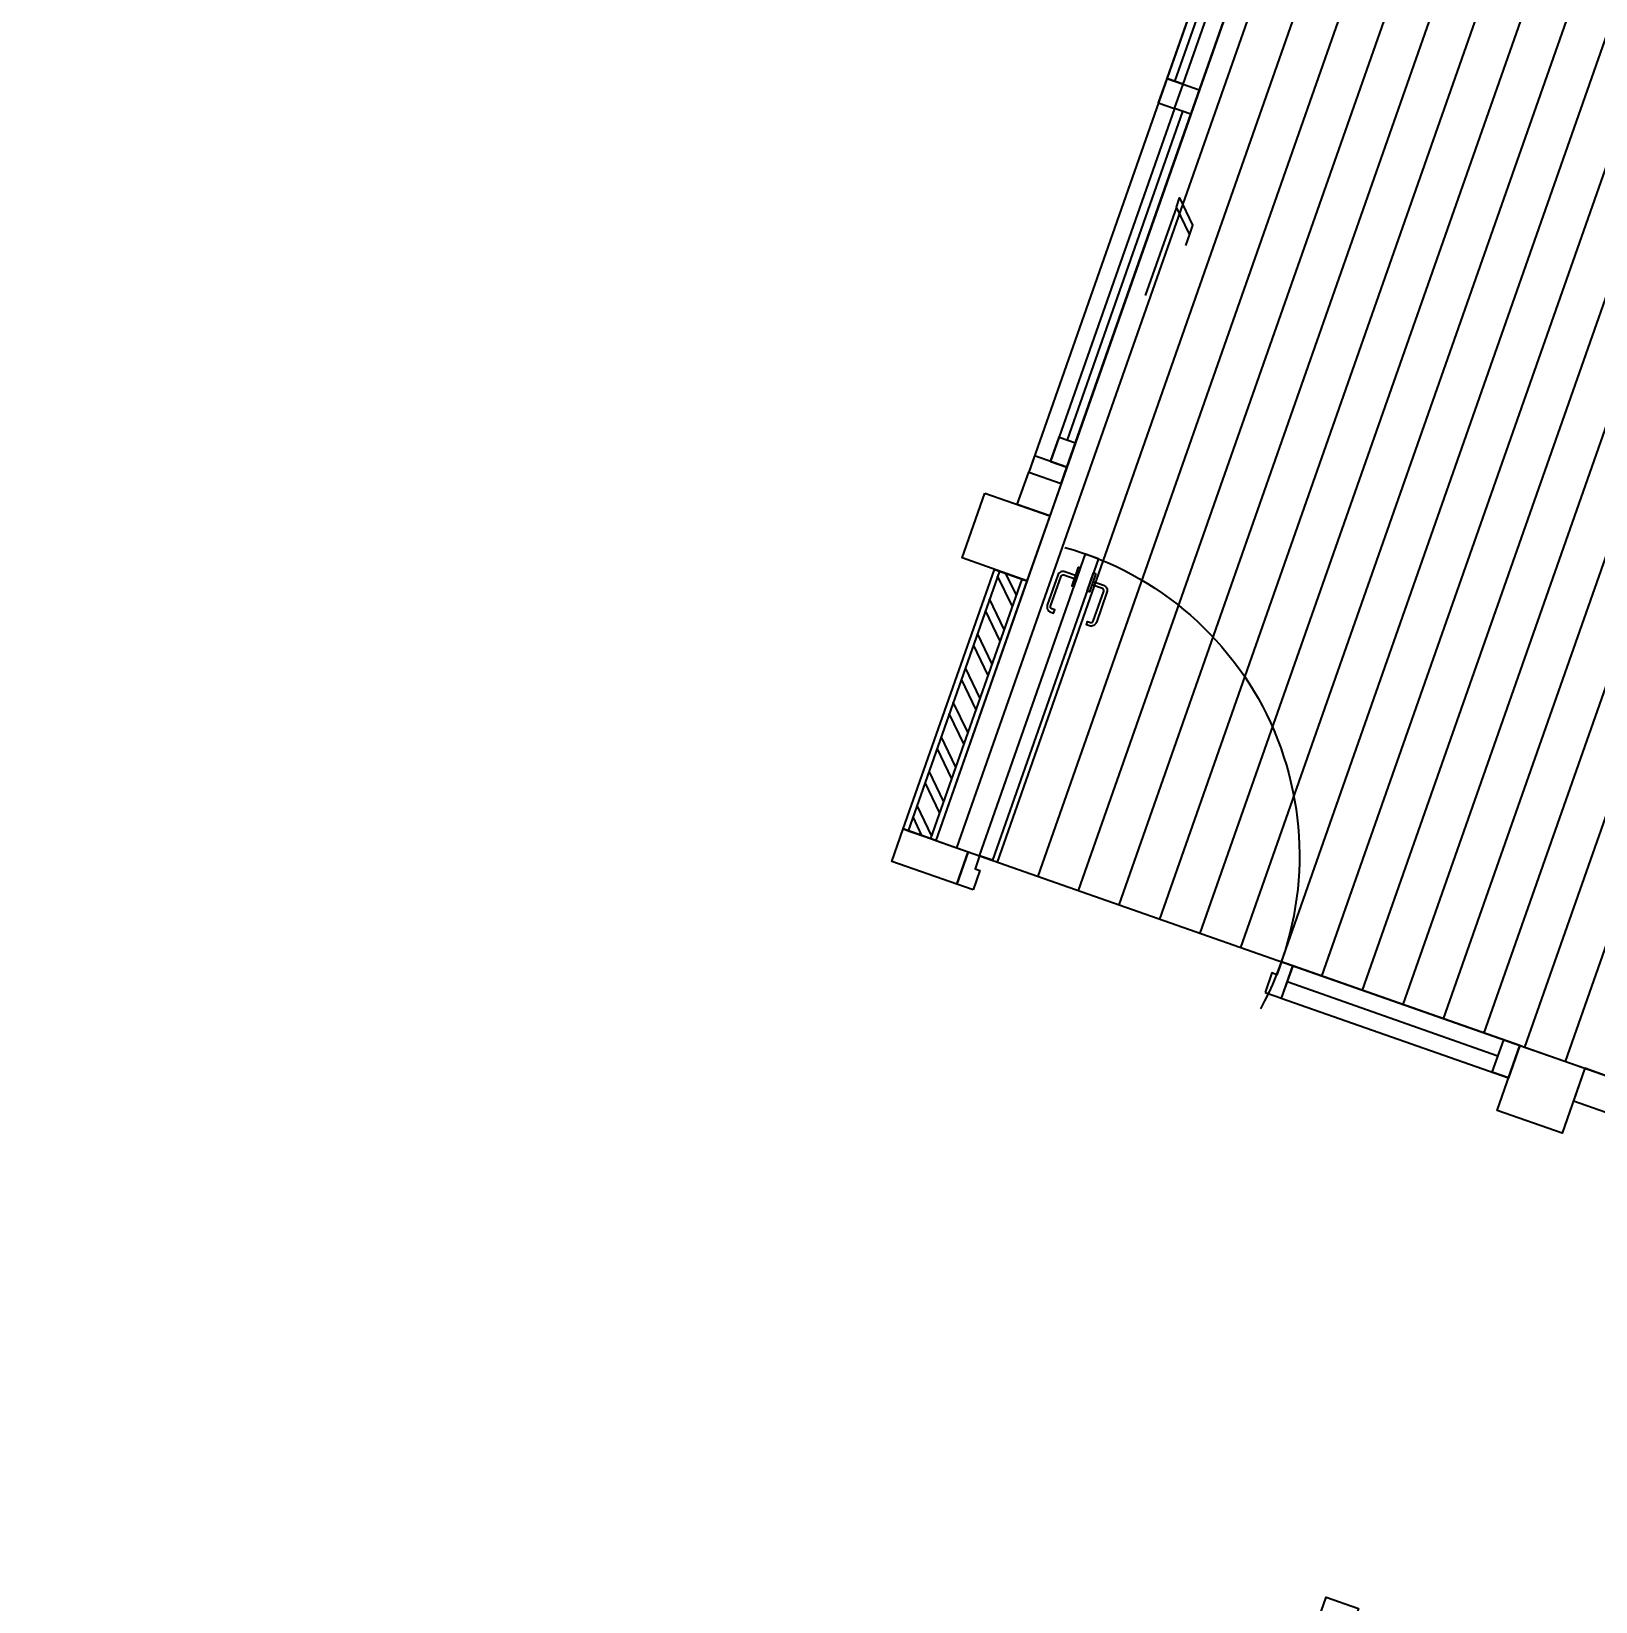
# Model space of a CAD drawing. Header units: inches. Extents: x -1366 to 1207, y -585 to 2554.
# Drawn here: x 384.894 to 389.442, y 2015.299 to 2019.864 of the extents above; entities that cross this region are included whole.
import ezdxf

# ---------------------------------------------------------------- set-up
doc = ezdxf.new("R2010")
doc.units = ezdxf.units.IN
doc.header["$MEASUREMENT"] = 0
doc.header["$PDSIZE"] = 0.05
doc.layers.get('DEFPOINTS').update_dxf_attribs({"linetype": 'CONTINUOUS'})
for name, color, linetype in [('COLM', 3, 'CONTINUOUS'), ('DIM', 7, 'CONTINUOUS'), ('DOOR', 7, 'CONTINUOUS'), ('Floor-2', 9, 'CONTINUOUS'), ('Floor-Wood', 37, 'CONTINUOUS'), ('WALL', 7, 'CONTINUOUS'), ('WALL_HATC', 251, 'CONTINUOUS'), ('wind', 7, 'CONTINUOUS')]:
    doc.layers.add(name, color=color, linetype=linetype)
doc.styles.add('style10', font='THSarabun.ttf')
doc.dimstyles.new('C-CC100', dxfattribs={"dimtxt": 0.225, "dimasz": 0.15, "dimexe": 0.25, "dimexo": 0, "dimgap": 0.09, "dimtad": 1, "dimtih": 1, "dimtoh": 1, "dimzin": 0, "dimdsep": 46, "dimtxsty": 'style10', "dimblk1": 'B-2', "dimblk2": 'B-2', "dimsah": 1, "dimcen": 0.09, "dimdle": 0.18, "dimclrd": 1, "dimclre": 7, "dimclrt": 2, "dimadec": 0, "dimazin": 0, "dimtfac": 1, "dimtix": 1, "dimtmove": 2, "dimatfit": 3, "dimldrblk": 'B-2', "dimfxl": 1, "dimtolj": 1, "dimtzin": 0, "dimarcsym": 0})

# ---------------------------------------------------------------- blocks, each defined once
blk = doc.blocks.new('DR100SL9')
at = {"layer": 'DOOR'}
for points in [[(0.425, 1.03), (0.425, 0.1), (0.465, 0.1), (0.465, 1.03)], [(0.4178, 0.9863), (0.4178, 0.9295), (0.425, 0.9295), (0.425, 0.9863)], [(0.4722, 0.9863), (0.4722, 0.9295), (0.465, 0.9295), (0.465, 0.9863)], [(-0.45, 0), (-0.5, 0), (-0.5, 0.1), (-0.465, 0.1), (-0.465, 0.06), (-0.45, 0.06)], [(0.45, 0), (0.5, 0), (0.5, 0.1), (0.465, 0.1), (0.465, 0.06), (0.45, 0.06)]]:
    blk.add_lwpolyline(points, close=True, dxfattribs=at)
for points in [[(0.4178, 0.9613), (0.3854, 0.9613, 0.414214), (0.3694, 0.9453), (0.3694, 0.8527, 0.414214), (0.3854, 0.8367), (0.3944, 0.8367), (0.3944, 0.8467), (0.3854, 0.8467, -0.414214), (0.3794, 0.8527), (0.3794, 0.9453, -0.414214), (0.3854, 0.9513), (0.4178, 0.9513)], [(0.4722, 0.9613), (0.5046, 0.9613, -0.414214), (0.5206, 0.9453), (0.5206, 0.8527, -0.414214), (0.5046, 0.8367), (0.4956, 0.8367), (0.4956, 0.8467), (0.5046, 0.8467, 0.414214), (0.5106, 0.8527), (0.5106, 0.9453, 0.414214), (0.5046, 0.9513), (0.4722, 0.9513)]]:
    blk.add_lwpolyline(points, format="xyb", dxfattribs=at)
at = {"layer": 'DOOR', "color": 251}
blk.add_arc((0.465, 0.1), 0.93, 86.0985, 189.2571, dxfattribs=at)
blk = doc.blocks.new('B-2')
at = {"layer": 'DIM', "color": 2}
blk.add_line((0, 1), (0, -1), dxfattribs=at)
at = {"layer": 'DIM'}
blk.add_line((-1, 0), (1, 0), dxfattribs=at)
at = {"layer": 'DIM', "color": 2}
blk.add_circle((0, 0), 0.325, dxfattribs=at)
blk = doc.blocks.new('*D791')
at = {"layer": 'DEFPOINTS', "color": 0, "transparency": 16777216}
for p in [(384.9561, 2050.8354), (388.8229, 2049.7993), (374.9876, 2007.7898)]:
    blk.add_point(p, dxfattribs=at)
at = {"layer": 'DIM', "color": 7, "lineweight": -2, "transparency": 16777216}
for p, q in [((388.8229, 2049.7993), (384.7147, 2050.9001)), ((374.9876, 2007.7898), (373.2855, 2008.2459))]:
    blk.add_line(p, q, dxfattribs=at)
at = {"layer": 'DIM', "color": 1, "lineweight": -2, "transparency": 16777216}
for p, q in [((384.762, 2050.1109), (379.3345, 2029.855)), ((373.7211, 2008.9057), (379.1487, 2029.1616))]:
    blk.add_line(p, q, dxfattribs=at)
at = {"layer": 'DIM', "color": 1, "lineweight": -2, "transparency": 16777216, "xscale": 0.75, "yscale": 0.75, "zscale": 0.75}
for p, rotation in [((384.9561, 2050.8354), 74.99999999999885), ((373.527, 2008.1812), 254.9999999999989)]:
    blk.add_blockref('B-2', p, dxfattribs=dict(at, rotation=rotation))
at = {"layer": 'DIM', "color": 2, "transparency": 16777216, "insert": (379.2416, 2029.5083), "char_height": 0.5, "attachment_point": 5, "style": 'style10'}
blk.add_mtext('\\A1;44.16', dxfattribs=at)

msp = doc.modelspace()

# ---------------------------------------------------------------- hatches: boundary and pattern name
at = {"layer": 'Floor-Wood'}
h = msp.add_hatch(dxfattribs=at)
h.set_pattern_fill('LINE', color=256, angle=70.6492)
h.set_pattern_definition([(70.6492, (375.94611, 2027.35462), (-0.11793845, 0.04141886), [])])
h.paths.add_polyline_path([(389.8826, 2016.6839), (393.5274, 2027.0625), (391.1687, 2027.8909), (387.5238, 2017.5123)])
at = {"layer": 'WALL_HATC'}
h = msp.add_hatch(dxfattribs=at)
h.set_pattern_fill('ANSI32', color=256, scale=0.2, angle=250.6462, style=0)
h.set_pattern_definition([(295.64616, (369.05525, 1992.025325), (0.06761131, 0.03246091), []), (295.64616, (369.043536, 1991.99197), (0.06761131, 0.03246091), [])])
h.paths.add_polyline_path([(387.5097, 2017.5173), (387.7747, 2018.2721), (387.7087, 2018.2953), (387.4436, 2017.5405)])

# ---------------------------------------------------------------- linework, layer by layer
at = {"layer": 'COLM'}
for points in [[(387.6665, 2018.5221), (387.8552, 2018.4558), (387.7889, 2018.2671), (387.6002, 2018.3334)], [(389.2221, 2016.9159), (389.4108, 2016.8496), (389.3446, 2016.6609), (389.1559, 2016.7272)]]:
    msp.add_lwpolyline(points, close=True, dxfattribs=at)
at = {"layer": 'Floor-2'}
msp.add_lwpolyline([(389.8826, 2016.6839), (393.5274, 2027.0625), (391.1687, 2027.8909), (387.5238, 2017.5123)], close=True, dxfattribs=at)
at = {"layer": 'WALL'}
for points in [[(387.8552, 2018.4558), (387.7608, 2018.489), (387.794, 2018.5833), (387.8883, 2018.5502)], [(387.4295, 2017.5455), (387.6945, 2018.3003), (387.7889, 2018.2671), (387.5238, 2017.5123)], [(387.585, 2017.3848), (387.3963, 2017.4511), (387.4295, 2017.5455), (387.6182, 2017.4792)], [(389.4108, 2016.8496), (389.3777, 2016.7553), (389.472, 2016.7221), (389.5052, 2016.8165)], [(388.6869, 2015.0901), (388.5926, 2015.1232), (388.6588, 2015.3119), (388.7532, 2015.2788)]]:
    msp.add_lwpolyline(points, close=True, dxfattribs=at)
at = {"layer": 'WALL_HATC'}
msp.add_lwpolyline([(387.5097, 2017.5173), (387.7747, 2018.2721), (387.7087, 2018.2953), (387.4436, 2017.5405)], close=True, dxfattribs=at)
at = {"layer": 'wind'}
for p, q in [((388.2193, 2019.719), (388.5672, 2020.7097)), ((388.2416, 2019.6317), (387.9061, 2018.6764))]:
    msp.add_line(p, q, dxfattribs=at)
at = {"layer": 'wind', "color": 8}
msp.add_line((388.2234, 2019.3535), (388.133, 2019.0961), dxfattribs=at)
for points in [[(387.8883, 2018.5502), (389.4125, 2022.8903), (389.3182, 2022.9235), (387.794, 2018.5833)], [(388.2429, 2019.7108), (388.5908, 2020.7014), (388.5436, 2020.718), (388.1957, 2019.7273)], [(387.9049, 2018.5974), (388.2652, 2019.6234), (388.218, 2019.64), (387.8577, 2018.6139)], [(389.189, 2016.8215), (389.2221, 2016.9159), (388.5617, 2017.1478), (388.5285, 2017.0535)]]:
    msp.add_lwpolyline(points, close=True, dxfattribs=at)
at = {"layer": 'wind'}
for points in [[(388.218, 2019.64), (388.2429, 2019.7108), (388.1957, 2019.7273), (388.1709, 2019.6566)], [(388.218, 2019.64), (388.2429, 2019.7108), (388.2901, 2019.6942), (388.2652, 2019.6234)], [(387.8577, 2018.6139), (387.8825, 2018.6847), (387.9297, 2018.6681), (387.9049, 2018.5974)], [(387.8883, 2018.5502), (387.9049, 2018.5974), (387.8105, 2018.6305), (387.794, 2018.5833)], [(389.189, 2016.8215), (389.1418, 2016.8381), (389.175, 2016.9325), (389.2221, 2016.9159)]]:
    msp.add_lwpolyline(points, close=True, dxfattribs=at)
at = {"layer": 'wind', "color": 8}
msp.add_lwpolyline([(388.2613, 2019.2746), (388.2234, 2019.3535), (388.2328, 2019.3802), (388.2707, 2019.3013), (388.2613, 2019.2746), (388.2498, 2019.2417)], dxfattribs=at)
at = {"layer": 'wind'}
msp.add_lwpolyline([(389.1584, 2016.8853), (388.5451, 2017.1007)], dxfattribs=at)

# ---------------------------------------------------------------- block references
at = {"layer": 'WALL', "xscale": -1, "rotation": 340.6492131976285}
msp.add_blockref('DR100SL9', (388.0568, 2017.2192), dxfattribs=at)

# ---------------------------------------------------------------- dimensions: what is measured, and where the dimension line sits
at = {"layer": 'DIM'}
dim = msp.add_linear_dim(base=(384.9561, 2050.8354), p1=(374.9876, 2007.7898), p2=(388.8229, 2049.7993), angle=255, dimstyle='C-CC100', override={"dimtxt": 0.5, "dimasz": 0.75}, dxfattribs=at)
dim.commit()
dim.dimension.update_dxf_attribs({"geometry": '*D791', "text_midpoint": (379.2416, 2029.5083)})

doc.saveas('drawing.dxf')
